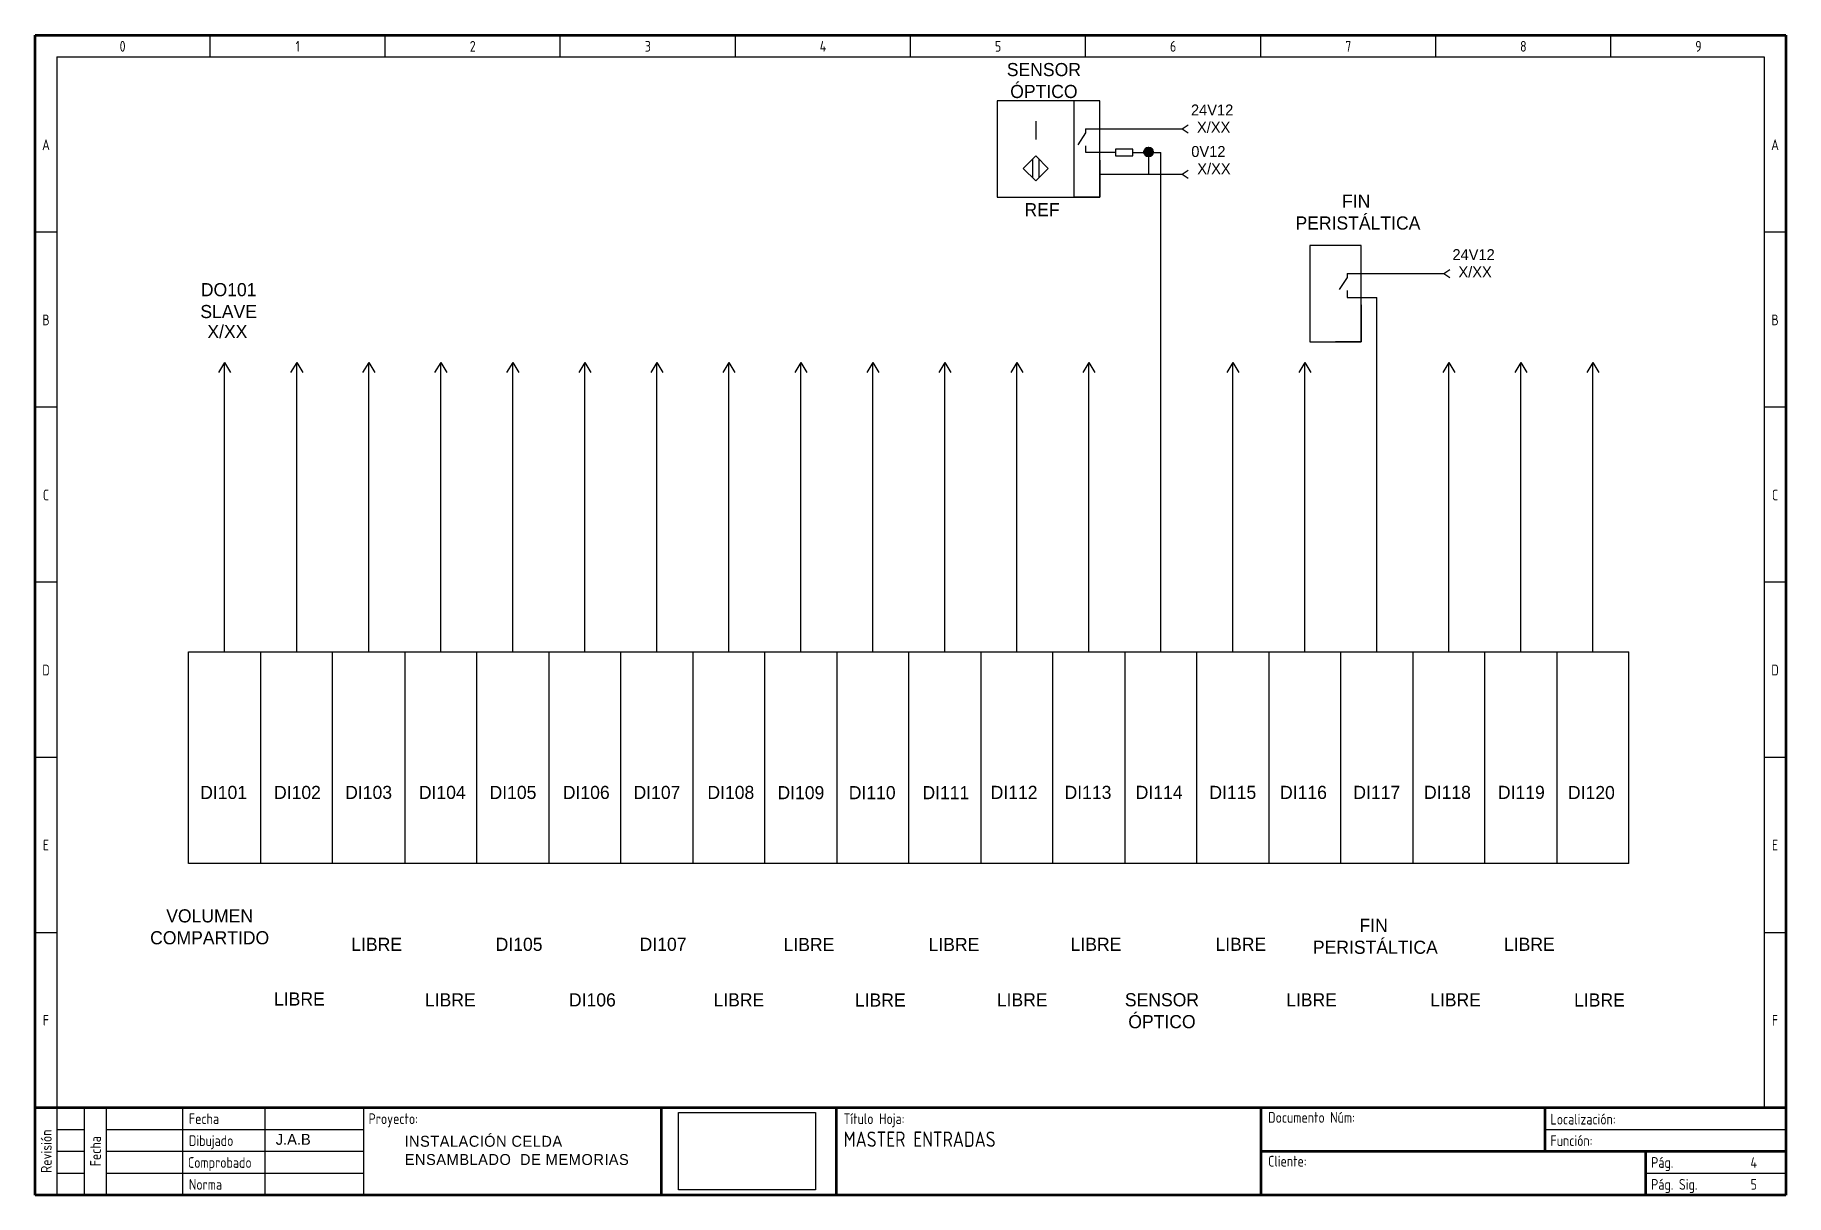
# Model space of a CAD drawing. Header units: millimetres. Extents: x 0 to 400, y 0 to 265.
import ezdxf
from ezdxf.enums import TextEntityAlignment as Align

# ---------------------------------------------------------------- set-up
doc = ezdxf.new("R2010")
doc.units = ezdxf.units.MM
doc.linetypes.add('Caddy_Solid', pattern=[0])
doc.layers.add('Caddy_1', color=7, linetype='Continuous', lineweight=25)
doc.styles.add('Caddy_Vectorfont1p', font='isocp___.ttf', dxfattribs={"width": 0.9})
picture_1 = doc.add_image_def('image1.jpg', size_in_pixel=(592, 334))

# ---------------------------------------------------------------- blocks, each defined once
blk = doc.blocks.new('Blk3')
at = {"layer": 'Caddy_1', "linetype": 'Caddy_Solid', "lineweight": 50}
for p, q in [((10, 30), (410, 30)), ((153, 30), (153, 10)), ((193, 30), (193, 10)), ((290, 30), (290, 10)), ((355, 20), (355, 30)), ((290, 20), (410, 20)), ((378, 10), (378, 20)), ((410, 10), (10, 10))]:
    blk.add_line(p, q, dxfattribs=at)
at = {"layer": 'Caddy_1', "linetype": 'Caddy_Solid', "lineweight": 25}
for p, q in [((10, 30), (15, 30)), ((15, 30), (15, 10)), ((21.25, 30), (21.25, 10)), ((26.25, 30), (26.25, 10)), ((43.75, 10), (43.75, 30)), ((62.5, 30), (62.5, 10)), ((85, 30), (85, 10)), ((15, 25), (21.25, 25)), ((26.25, 25), (85, 25)), ((355, 25), (410, 25)), ((15, 20), (21.25, 20)), ((26.25, 20), (85, 20)), ((15, 15), (21.25, 15)), ((26.25, 15), (85, 15)), ((378, 15), (410, 15))]:
    blk.add_line(p, q, dxfattribs=at)
at = {"layer": 'Caddy_1', "lineweight": 25, "style": 'Caddy_Vectorfont1p', "width": 0.9}
for s, p in [('Fecha', (45.15, 26.2)), ('Proyecto:', (86.2, 26.2)), ('Título Hoja:', (194.7, 26.2)), ('Documento Núm:', (291.7, 26.5)), ('Localización:', (356.2, 26.1)), ('Dibujado', (45.15, 21.2)), ('Función:', (356.2, 21.2)), ('Comprobado', (44.94, 16.2)), ('Cliente:', (291.7, 16.5)), ('Pág.', (379.2, 16.2)), ('Norma', (45.15, 11.2)), ('Pág. Sig.', (379.2, 11.2))]:
    blk.add_text(s, height=2.45, dxfattribs=at).set_placement(p)
for s, p in [('Revisión', (13.8, 20)), ('Fecha', (25.05, 20))]:
    blk.add_text(s, height=2.45, rotation=90, dxfattribs=at).set_placement(p, align=Align.CENTER)
blk = doc.blocks.new('Blk4')
at = {"layer": 'Caddy_1', "linetype": 'Caddy_Solid', "lineweight": 50}
for p, q in [((10, 10), (10, 275)), ((10, 275), (410, 275)), ((410, 275), (410, 10))]:
    blk.add_line(p, q, dxfattribs=at)
at = {"layer": 'Caddy_1', "linetype": 'Caddy_Solid', "lineweight": 25}
for p, q in [((50, 270), (50, 275)), ((90, 270), (90, 275)), ((130, 270), (130, 275)), ((170, 270), (170, 275)), ((210, 270), (210, 275)), ((250, 270), (250, 275)), ((290, 270), (290, 275)), ((330, 270), (330, 275)), ((370, 270), (370, 275)), ((15, 270), (15, 30)), ((15, 270), (405, 270)), ((405, 270), (405, 30)), ((15, 230), (10, 230)), ((410, 230), (405, 230)), ((15, 190), (10, 190)), ((410, 190), (405, 190)), ((15, 150), (10, 150)), ((410, 150), (405, 150)), ((10, 110), (15, 110)), ((405, 110), (410, 110)), ((10, 70), (15, 70)), ((405, 70), (410, 70))]:
    blk.add_line(p, q, dxfattribs=at)
at = {"layer": 'Caddy_1', "lineweight": 25, "style": 'Caddy_Vectorfont1p', "width": 0.9}
for s, p in [('0', (30, 271.2)), ('1', (70, 271.2)), ('2', (110, 271.2)), ('3', (150, 271.2)), ('4', (190, 271.2)), ('5', (230, 271.2)), ('6', (270, 271.2)), ('7', (310, 271.2)), ('8', (350, 271.2)), ('9', (390, 271.2)), ('A', (12.5, 248.7)), ('A', (407.5, 248.7)), ('B', (12.5, 208.7)), ('B', (407.5, 208.7)), ('C', (12.5, 168.7)), ('C', (407.5, 168.7)), ('D', (12.5, 128.7)), ('D', (407.5, 128.7)), ('E', (12.5, 88.7)), ('E', (407.5, 88.7)), ('F', (12.5, 48.7)), ('F', (407.5, 48.7))]:
    blk.add_text(s, height=2.45, dxfattribs=at).set_placement(p, align=Align.CENTER)

msp = doc.modelspace()

# ---------------------------------------------------------------- hatches: boundary and pattern name
at = {"layer": 'Caddy_1'}
h = msp.add_hatch(dxfattribs=at)
h.set_pattern_fill('_USER', color=256, scale=0.1, angle=28.6479, style=0, double=1, pattern_type=0)
h.set_pattern_definition([(28.64789, (49.37185, -24.2935), (-0.047942554, 0.087758256), []), (118.64789, (49.37185, -24.2935), (-0.087758256, -0.047942554), [])])
edge = h.paths.add_edge_path(flags=0)
edge.add_arc((254.37, 238.21), 1, 0, 360)

# ---------------------------------------------------------------- linework, layer by layer
for p, q in [((237.36, 227.86), (237.36, 249.92)), ((228.57, 245.23), (228.57, 241.06)), ((262.05, 243.52), (263.42, 244.43)), ((239.99, 242.6), (238.18, 239.86)), ((239.99, 243.52), (246.79, 243.52)), ((239.99, 243.52), (239.99, 242.6)), ((246.79, 243.52), (262.05, 243.52)), ((262.05, 243.52), (263.42, 242.61)), ((227.15, 235.89), (228.57, 237.3)), ((227.86, 236.59), (227.86, 232.35)), ((229.28, 236.59), (229.28, 232.35)), ((239.99, 239.61), (239.99, 238.2)), ((239.99, 238.2), (246.79, 238.2)), ((243.23, 236.35), (243.23, 227.86)), ((250.76, 238.08), (257.17, 238.08)), ((254.42, 233.12), (254.42, 238.08)), ((257.17, 124.04), (257.17, 238.08)), ((243.23, 233.12), (246.79, 233.12)), ((246.79, 233.12), (262.05, 233.12)), ((262.05, 233.12), (263.42, 234.03)), ((262.05, 233.12), (263.42, 232.21)), ((231.49, 227.86), (243.23, 227.86)), ((243.23, 227.86), (237.36, 227.86)), ((291.22, 216.88), (291.22, 194.81)), ((299.72, 209.55), (297.92, 206.82)), ((299.72, 210.47), (306.53, 210.47)), ((299.72, 210.47), (299.72, 209.55)), ((306.53, 210.47), (321.78, 210.47)), ((321.78, 210.47), (323.15, 211.39)), ((321.78, 210.47), (323.15, 209.56)), ((299.72, 206.56), (299.72, 204.99)), ((299.72, 204.99), (306.53, 204.99)), ((306.53, 124.04), (306.53, 204.99)), ((302.96, 203.3), (302.96, 194.81)), ((291.22, 194.81), (302.96, 194.81)), ((302.96, 194.81), (297.09, 194.81)), ((43.3, 190.11), (41.92, 187.86)), ((43.3, 124.04), (43.3, 190.11)), ((43.3, 190.11), (44.67, 187.86)), ((59.75, 190.11), (58.37, 187.86)), ((59.75, 124.04), (59.75, 190.11)), ((59.75, 190.11), (61.13, 187.86)), ((76.2, 190.11), (74.82, 187.86)), ((76.2, 124.04), (76.2, 190.11)), ((76.2, 190.11), (77.58, 187.86)), ((92.65, 190.11), (91.27, 187.86)), ((92.65, 124.04), (92.65, 190.11)), ((92.65, 190.11), (94.03, 187.86)), ((109.1, 190.11), (107.72, 187.86)), ((109.1, 124.04), (109.1, 190.11)), ((109.1, 190.11), (110.48, 187.86)), ((125.55, 190.11), (124.18, 187.86)), ((125.55, 124.04), (125.55, 190.11)), ((125.55, 190.11), (126.93, 187.86)), ((142.01, 190.11), (140.63, 187.86)), ((142.01, 124.04), (142.01, 190.11)), ((142.01, 190.11), (143.38, 187.86)), ((158.46, 190.11), (157.08, 187.86)), ((158.46, 124.04), (158.46, 190.11)), ((158.46, 190.11), (159.84, 187.86)), ((174.91, 190.11), (173.53, 187.86)), ((174.91, 124.04), (174.91, 190.11)), ((174.91, 190.11), (176.29, 187.86)), ((191.36, 190.11), (189.98, 187.86)), ((191.36, 124.04), (191.36, 190.11)), ((191.36, 190.11), (192.74, 187.86)), ((207.81, 190.11), (206.44, 187.86)), ((207.81, 124.04), (207.81, 190.11)), ((207.81, 190.11), (209.19, 187.86)), ((224.27, 190.11), (222.89, 187.86)), ((224.27, 124.04), (224.27, 190.11)), ((224.27, 190.11), (225.64, 187.86)), ((240.72, 190.11), (239.34, 187.86)), ((240.72, 124.04), (240.72, 190.11)), ((240.72, 190.11), (242.1, 187.86)), ((273.62, 190.11), (272.24, 187.86)), ((273.62, 124.04), (273.62, 190.11)), ((273.62, 190.11), (275, 187.86)), ((290.07, 190.11), (288.7, 187.86)), ((290.07, 124.04), (290.07, 190.11)), ((290.07, 190.11), (291.45, 187.86)), ((322.98, 190.11), (321.6, 187.86)), ((322.98, 124.04), (322.98, 190.11)), ((322.98, 190.11), (324.36, 187.86)), ((339.43, 190.11), (338.05, 187.86)), ((339.43, 124.04), (339.43, 190.11)), ((339.43, 190.11), (340.81, 187.86)), ((355.88, 190.11), (354.5, 187.86)), ((355.88, 124.04), (355.88, 190.11)), ((355.88, 190.11), (357.26, 187.86)), ((35.07, 124.04), (364.11, 124.04)), ((35.07, 75.66), (35.07, 124.04)), ((35.07, 124.04), (51.52, 124.04)), ((51.52, 124.04), (51.52, 75.66)), ((51.52, 124.04), (67.97, 124.04)), ((67.97, 75.66), (67.97, 124.04)), ((67.97, 124.04), (84.43, 124.04)), ((84.43, 124.04), (84.43, 75.66)), ((100.88, 75.66), (100.88, 124.04)), ((100.88, 124.04), (117.33, 124.04)), ((117.33, 124.04), (117.33, 75.66)), ((117.33, 124.04), (133.78, 124.04)), ((133.78, 75.66), (133.78, 124.04)), ((133.78, 124.04), (150.23, 124.04)), ((150.23, 124.04), (150.23, 75.66)), ((166.68, 75.66), (166.68, 124.04)), ((166.68, 124.04), (183.14, 124.04)), ((183.14, 124.04), (183.14, 75.66)), ((183.14, 124.04), (199.59, 124.04)), ((199.59, 75.66), (199.59, 124.04)), ((199.59, 124.04), (216.04, 124.04)), ((216.04, 124.04), (216.04, 75.66)), ((232.49, 75.66), (232.49, 124.04)), ((232.49, 124.04), (248.94, 124.04)), ((248.94, 124.04), (248.94, 75.66)), ((248.94, 124.04), (265.4, 124.04)), ((265.4, 75.66), (265.4, 124.04)), ((265.4, 124.04), (281.85, 124.04)), ((281.85, 124.04), (281.85, 75.66)), ((298.3, 75.66), (298.3, 124.04)), ((298.3, 124.04), (314.75, 124.04)), ((314.75, 124.04), (314.75, 75.66)), ((314.75, 124.04), (331.2, 124.04)), ((331.2, 75.66), (331.2, 124.04)), ((331.2, 124.04), (347.65, 124.04)), ((347.65, 124.04), (347.65, 75.66)), ((364.11, 75.66), (364.11, 124.04)), ((364.11, 75.66), (35.07, 75.66))]:
    msp.add_line(p, q)
for points in [[(219.75, 249.92), (219.75, 227.86), (243.23, 227.86), (243.23, 249.92)], [(228.57, 231.64), (225.74, 234.47), (228.57, 237.3), (231.4, 234.47)], [(246.79, 238.86), (246.79, 237.3), (250.76, 237.3), (250.76, 238.86)]]:
    msp.add_lwpolyline(points, close=True)
msp.add_lwpolyline([(291.22, 194.81), (302.96, 194.81), (302.96, 216.88), (291.22, 216.88)])
at = {"layer": 'Caddy_1', "lineweight": 40}
msp.add_circle((254.37, 238.21), 1, dxfattribs=at)

# ---------------------------------------------------------------- block references
at = {"layer": 'Caddy_1'}
for name in ['Blk4', 'Blk3']:
    msp.add_blockref(name, (-10.02, -10.07), dxfattribs=at)

# ---------------------------------------------------------------- texts
for s, insert, char_height, width, attachment_point in [('{SENSOR\\PÓPTICO}', (230.45, 258.54), 3, 10.073, 2), ('{24V12}', (264.05, 249.06), 2.5, 12.5931, 1), ('{X/XX}', (265.42, 245.11), 2.5, 12.5931, 1), ('{0V12}', (264.12, 239.57), 2.5, 12.5931, 1), ('{X/XX}', (265.49, 235.62), 2.5, 12.5931, 1), ('{FIN\\P\\pxqc;PERISTÁLTICA}', (298.56, 228.49), 3, 7.2575, 1), ('{REF}', (230.02, 226.53), 3, 10.073, 2), ('{24V12}', (323.78, 216.01), 2.5, 12.5931, 1), ('{X/XX}', (325.15, 212.06), 2.5, 12.5931, 1), ('{DO101 SLAVE}', (44.21, 208.26), 3, 16.547, 2), ('{X/XX}', (43.92, 198.69), 3, 16.547, 2), ('{DI101}', (37.71, 93.4), 3, 7.2575, 1), ('{DI101}', (37.71, 93.4), 3, 7.2575, 1), ('{DI101}', (37.71, 93.4), 3, 7.2575, 1), ('{DI102}', (54.58, 93.4), 3, 7.2575, 1), ('{DI103}', (70.83, 93.4), 3, 7.2575, 1), ('{DI104}', (87.66, 93.4), 3, 7.2575, 1), ('{DI105}', (103.81, 93.4), 3, 7.2575, 1), ('{DI106}', (120.55, 93.4), 3, 7.2575, 1), ('{DI107}', (136.7, 93.4), 3, 7.2575, 1), ('{DI108}', (153.58, 93.4), 3, 7.2575, 1), ('{DI109}', (169.58, 93.35), 3, 7.2575, 1), ('{DI110}', (185.87, 93.35), 3, 7.2575, 1), ('{DI111}', (202.7, 93.35), 3, 7.2575, 1), ('{DI112}', (218.29, 93.41), 3, 7.2575, 1), ('{DI113}', (235.17, 93.41), 3, 7.2575, 1), ('{DI114}', (251.42, 93.41), 3, 7.2575, 1), ('{DI115}', (268.25, 93.41), 3, 7.2575, 1), ('{DI116}', (284.4, 93.41), 3, 7.2575, 1), ('{DI117}', (301.14, 93.41), 3, 7.2575, 1), ('{DI118}', (317.29, 93.42), 3, 7.2575, 1), ('{DI119}', (334.17, 93.41), 3, 7.2575, 1), ('{DI120}', (350.17, 93.37), 3, 7.2575, 1), ('{VOLUMEN\\PCOMPARTIDO}', (39.87, 65.2), 3, 16.547, 2), ('{FIN\\P\\pxqc;PERISTÁLTICA}', (302.54, 63.03), 3, 7.2575, 1), ('{LIBRE}', (72.23, 58.7), 3, 7.2575, 1), ('{DI105}', (105.21, 58.7), 3, 7.2575, 1), ('{DI107}', (138.1, 58.71), 3, 7.2575, 1), ('{LIBRE}', (170.98, 58.66), 3, 7.2575, 1), ('{LIBRE}', (204.1, 58.66), 3, 7.2575, 1), ('{LIBRE}', (236.56, 58.71), 3, 7.2575, 1), ('{LIBRE}', (269.64, 58.71), 3, 7.2575, 1), ('{LIBRE}', (335.56, 58.71), 3, 7.2575, 1), ('{LIBRE}', (54.58, 46.21), 3, 8.6473, 1), ('{LIBRE}', (89.06, 46.01), 3, 7.2575, 1), ('{DI106}', (121.95, 46.01), 3, 7.2575, 1), ('{LIBRE}', (154.97, 46.01), 3, 7.2575, 1), ('{LIBRE}', (187.27, 45.97), 3, 7.2575, 1), ('{LIBRE}', (219.69, 46.03), 3, 7.2575, 1), ('{SENSOR\\PÓPTICO}', (257.42, 46.03), 3, 10.073, 2), ('{LIBRE}', (285.79, 46.03), 3, 7.2575, 1), ('{LIBRE}', (318.69, 46.03), 3, 7.2575, 1), ('{LIBRE}', (351.57, 45.98), 3, 7.2575, 1), ('{\\C5;J.A.B}', (54.97, 13.9), 2.5, 20.0109, 1), ('{\\C5;\\T1.05;INSTALACIÓN CELDA ENSAMBLADO  DE MEMORIAS}', (84.43, 13.45), 2.5, 51.3134, 1)]:
    msp.add_mtext(s, dxfattribs=dict(insert=insert, char_height=char_height, width=width, attachment_point=attachment_point))
at = {"layer": 'Caddy_1', "color": 5, "lineweight": 25, "true_color": 0x0000ff, "style": 'Caddy_Vectorfont1p', "width": 0.9}
msp.add_text('MASTER ENTRADAS', height=3.5, dxfattribs=at).set_placement((184.68, 10.93, -1))
for s, p in [('4', (393.35, 6.13, -1)), ('5', (393.35, 1.13, -1))]:
    msp.add_text(s, height=2.45, dxfattribs=at).set_placement(p, align=Align.RIGHT)

# ---------------------------------------------------------------- pictures from other files: only their frames are drawn
image = msp.add_image(picture_1, insert=(146.94, 1.12), size_in_units=(31.36, 17.69))

doc.saveas('drawing.dxf')
